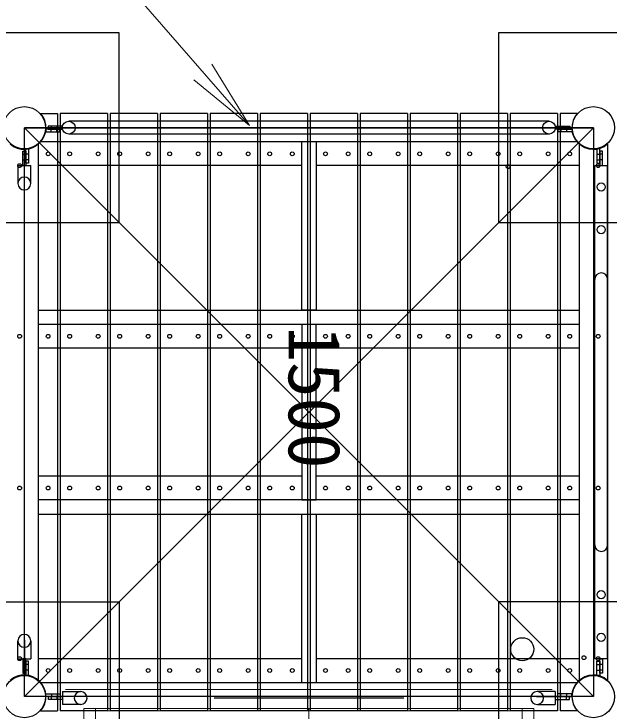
# Model space of a CAD drawing. Units: millimetres at full size, sheet at 1:80; details may follow other scales. Extents: x 1200 to 32400, y 1200 to 22560.
# Drawn here: x 7789 to 9044, y 17965 to 19435 of the extents above; entities that cross this region are included whole.
import ezdxf
from ezdxf.enums import TextEntityAlignment as Align

# ---------------------------------------------------------------- set-up
doc = ezdxf.new("R2010")
doc.units = ezdxf.units.MM
doc.header["$LTSCALE"] = 80
doc.linetypes.add('CHAIN', pattern=[18.5, 12, -1.5, 3.5, -1.5])
for name, color, linetype, lineweight in [('D-BMK', 2, 'CHAIN', 13), ('D-STR', 1, 'Continuous', 13), ('D-STR-HTXT\u3000旗上げ', 7, 'Continuous', 13), ('D-STR-TXT\u3000文字列', 7, 'Continuous', 13), ('D-STR\u3000構造物外形線', 1, 'Continuous', 25)]:
    doc.layers.add(name, color=color, linetype=linetype, lineweight=lineweight)
doc.styles.add('ＭＳ ゴシック', font='')
doc.styles.get('ＭＳ ゴシック').set_extended_font_data('MS Gothic')

# ---------------------------------------------------------------- blocks, each defined once
blk = doc.blocks.new('open_arrow')
at = {"color": 0, "linetype": 'Continuous', "lineweight": -2}
blk.add_lwpolyline([(7.5, 1.25), (0, 0), (7.5, -1.25)], dxfattribs=at)

msp = doc.modelspace()

# ---------------------------------------------------------------- linework, layer by layer
at = {"layer": 'D-BMK'}
for p, q in [((7960.54, 16345.1), (7960.54, 17970.1)), ((8410.54, 17970.1), (8410.54, 16386.45)), ((8860.54, 16345.1), (8860.54, 17970.1))]:
    msp.add_line(p, q, dxfattribs=at)
at = {"layer": 'D-STR'}
for p, q in [((8923.66, 18010.1), (7897.41, 18010.1)), ((8884.84, 16345.1), (8884.84, 17970.1)), ((8923.66, 17965.1), (7897.41, 17965.1))]:
    msp.add_line(p, q, dxfattribs=at)
at = {"layer": 'D-STR', "color": 9}
msp.add_lwpolyline([(8884.84, 17970.1), (7936.24, 17970.1), (7936.24, 17841.02), (8884.84, 17841.02)], close=True, dxfattribs=at)
at = {"layer": 'D-STR-HTXT\u3000旗上げ'}
msp.add_lwpolyline([(8285.56, 19199.54), (7741.75, 19823.48), (7721.75, 19823.48), (6705.47, 19823.48), (6936.53, 19823.48)], dxfattribs=at)
at = {"layer": 'D-STR\u3000構造物外形線'}
for p, q in [((7844.81, 19225.1), (7880.54, 19225.1)), ((7880.54, 19225.1), (7880.54, 17965.1)), ((7886.04, 19225.1), (7886.04, 17965.1)), ((7986.04, 19225.1), (7886.04, 19225.1)), ((7986.04, 19225.1), (7986.04, 17965.1)), ((7991.49, 19225.1), (7991.49, 17965.1)), ((8091.49, 19225.1), (7991.49, 19225.1)), ((8091.49, 19225.1), (8091.49, 17965.1)), ((8096.94, 19225.1), (8096.94, 17965.1)), ((8196.94, 19225.1), (8096.94, 19225.1)), ((8196.94, 19225.1), (8196.94, 17965.1)), ((8202.39, 19225.1), (8202.39, 17965.1)), ((8302.39, 19225.1), (8202.39, 19225.1)), ((8302.39, 19225.1), (8302.39, 17965.1)), ((8307.84, 19225.1), (8307.84, 17965.1)), ((8407.84, 19225.1), (8307.84, 19225.1)), ((8407.84, 19225.1), (8407.84, 17965.1)), ((8413.29, 19225.1), (8413.29, 17965.1)), ((8513.29, 19225.1), (8413.29, 19225.1)), ((8513.29, 19225.1), (8513.29, 17965.1)), ((8518.74, 19225.1), (8518.74, 17965.1)), ((8618.74, 19225.1), (8518.74, 19225.1)), ((8618.74, 19225.1), (8618.74, 17965.1)), ((8624.19, 19225.1), (8624.19, 17965.1)), ((8724.19, 19225.1), (8624.19, 19225.1)), ((8724.19, 19225.1), (8724.19, 17965.1)), ((8729.64, 19225.1), (8729.64, 17965.1)), ((8829.64, 19225.1), (8729.64, 19225.1)), ((8829.64, 19225.1), (8829.64, 17965.1)), ((8835.09, 19225.1), (8835.09, 17965.1)), ((8935.09, 19225.1), (8835.09, 19225.1)), ((8935.09, 19225.1), (8935.09, 17965.1)), ((8976.26, 19225.1), (8940.54, 19225.1)), ((8940.54, 19225.1), (8940.54, 17965.1)), ((8916.94, 19208.7), (7904.14, 19208.7)), ((7810.54, 17995.1), (7810.54, 19195.1)), ((7810.54, 17995.1), (7810.54, 19195.1)), ((7810.54, 19195.1), (9010.54, 19195.1)), ((9010.54, 19195.1), (7810.54, 17995.1)), ((9010.54, 17995.1), (7810.54, 19195.1)), ((9010.54, 19195.1), (7810.54, 19195.1)), ((7866.94, 19186.1), (7866.94, 19192.1)), ((7867.04, 19198.1), (7867.04, 19192.1)), ((7878.94, 19186.1), (7878.94, 19192.1)), ((7879.04, 19198.1), (7879.04, 19192.1)), ((8942.49, 19198.1), (8942.49, 19192.1)), ((8942.59, 19186.1), (8942.59, 19192.1)), ((8954.49, 19198.1), (8954.49, 19192.1)), ((8954.59, 19186.1), (8954.59, 19192.1)), ((9010.54, 19195.1), (9010.54, 17995.1)), ((9010.54, 19195.1), (9010.54, 17995.1)), ((8916.94, 19181.5), (7904.14, 19181.5)), ((7840.54, 18028.04), (7840.54, 19162.17)), ((8977.6, 19165.1), (7843.47, 19165.1)), ((8395.54, 18810.1), (8395.54, 19165.1)), ((8425.54, 19165.1), (8425.54, 18810.1)), ((8980.54, 19162.17), (8980.54, 18028.04)), ((9040.54, 19160.83), (9040.54, 18029.38)), ((7810.54, 19075.1), (7810.54, 19146.05)), ((7807.54, 19139.05), (7813.54, 19139.05)), ((7819.54, 19139.05), (7813.54, 19139.05)), ((9017.94, 19139.05), (9023.94, 19139.05)), ((9029.94, 19139.05), (9023.94, 19139.05)), ((7807.54, 19127.05), (7813.54, 19127.05)), ((7819.54, 19127.05), (7813.54, 19127.05)), ((9017.94, 19127.05), (9023.94, 19127.05)), ((9029.94, 19127.05), (9023.94, 19127.05)), ((7796.94, 19115.55), (7824.14, 19115.55)), ((7796.94, 19115.55), (7796.94, 19077.45)), ((7824.14, 19077.45), (7824.14, 19115.55)), ((8395.54, 19115.1), (7840.54, 19115.1)), ((8980.54, 19115.1), (8425.54, 19115.1)), ((9013.34, 18074.65), (9013.34, 19115.55)), ((9013.34, 19115.55), (9040.54, 19115.55)), ((9040.54, 18074.65), (9040.54, 19115.55)), ((7840.54, 18810.1), (8980.54, 18810.1)), ((8425.54, 18810.1), (8395.54, 18810.1)), ((8980.54, 18780.1), (7840.54, 18780.1)), ((8395.54, 18730.1), (7840.54, 18730.1)), ((8980.54, 18730.1), (8425.54, 18730.1)), ((8395.54, 18460.1), (7840.54, 18460.1)), ((8980.54, 18460.1), (8425.54, 18460.1)), ((8980.54, 18410.1), (7840.54, 18410.1)), ((7840.54, 18380.1), (8980.54, 18380.1)), ((8395.54, 18025.1), (8395.54, 18380.1)), ((8425.54, 18380.1), (8425.54, 18025.1)), ((7796.94, 18074.65), (7796.94, 18112.75)), ((7810.54, 18115.1), (7810.54, 18044.15)), ((7824.14, 18112.75), (7824.14, 18074.65)), ((7796.94, 18074.65), (7824.14, 18074.65)), ((8395.54, 18075.1), (7840.54, 18075.1)), ((8980.54, 18075.1), (8425.54, 18075.1)), ((9040.54, 18074.65), (9013.34, 18074.65)), ((7807.54, 18063.15), (7813.54, 18063.15)), ((7819.54, 18063.15), (7813.54, 18063.15)), ((9017.94, 18063.15), (9023.94, 18063.15)), ((9029.94, 18063.15), (9023.94, 18063.15)), ((7807.54, 18051.15), (7813.54, 18051.15)), ((7819.54, 18051.15), (7813.54, 18051.15)), ((9017.94, 18051.15), (9023.94, 18051.15)), ((9029.94, 18051.15), (9023.94, 18051.15)), ((7843.47, 18025.1), (8977.6, 18025.1)), ((7867.59, 18001.1), (7867.59, 17995.1)), ((7879.59, 18001.1), (7879.59, 17995.1)), ((7891.09, 18005.7), (7891.09, 17978.5)), ((7891.09, 18005.7), (7929.19, 18005.7)), ((8929.99, 18005.7), (8891.89, 18005.7)), ((8929.99, 18005.7), (8929.99, 17978.5)), ((8941.49, 18001.1), (8941.49, 17995.1)), ((8953.49, 18001.1), (8953.49, 17995.1)), ((9010.54, 17995.1), (7810.54, 17995.1)), ((9010.54, 17995.1), (7810.54, 17995.1)), ((7930.54, 17995.1), (7859.59, 17995.1)), ((7867.59, 17989.1), (7867.59, 17995.1)), ((7879.59, 17989.1), (7879.59, 17995.1)), ((8210.54, 17992.3), (8610.54, 17992.3)), ((8890.54, 17995.1), (8961.49, 17995.1)), ((8941.49, 17989.1), (8941.49, 17995.1)), ((8953.49, 17989.1), (8953.49, 17995.1)), ((7929.19, 17978.5), (7891.09, 17978.5)), ((8891.89, 17978.5), (8929.99, 17978.5)), ((7844.81, 17965.1), (7880.54, 17965.1)), ((7986.04, 17965.1), (7886.04, 17965.1)), ((8091.49, 17965.1), (7991.49, 17965.1)), ((8196.94, 17965.1), (8096.94, 17965.1)), ((8302.39, 17965.1), (8202.39, 17965.1)), ((8610.54, 17965.1), (8210.54, 17965.1)), ((8407.84, 17965.1), (8307.84, 17965.1)), ((8513.29, 17965.1), (8413.29, 17965.1)), ((8618.74, 17965.1), (8518.74, 17965.1)), ((8724.19, 17965.1), (8624.19, 17965.1)), ((8829.64, 17965.1), (8729.64, 17965.1)), ((8935.09, 17965.1), (8835.09, 17965.1)), ((8976.26, 17965.1), (8940.54, 17965.1))]:
    msp.add_line(p, q, dxfattribs=at)
for points in [[(7610.54, 18995.1), (8010.54, 18995.1), (8010.54, 19395.1), (7610.54, 19395.1)], [(8810.54, 18995.1), (9210.54, 18995.1), (9210.54, 19395.1), (8810.54, 19395.1)], [(7855.44, 19186.1), (7885.44, 19186.1), (7885.44, 19192.1), (7855.44, 19192.1)], [(7860.54, 19192.1), (7890.54, 19192.1), (7890.54, 19198.1), (7860.54, 19198.1)], [(8960.99, 19192.1), (8930.99, 19192.1), (8930.99, 19198.1), (8960.99, 19198.1)], [(8966.09, 19186.1), (8936.09, 19186.1), (8936.09, 19192.1), (8966.09, 19192.1)], [(7819.54, 19150.55), (7819.54, 19120.55), (7813.54, 19120.55), (7813.54, 19150.55)], [(9017.94, 19150.55), (9017.94, 19120.55), (9023.94, 19120.55), (9023.94, 19150.55)], [(7813.54, 19145.55), (7813.54, 19115.55), (7807.54, 19115.55), (7807.54, 19145.55)], [(9023.94, 19145.55), (9023.94, 19115.55), (9029.94, 19115.55), (9029.94, 19145.55)], [(8425.54, 18410.1), (8425.54, 18780.1), (8395.54, 18780.1), (8395.54, 18410.1)], [(8010.54, 17795.1), (7610.54, 17795.1), (7610.54, 18195.1), (8010.54, 18195.1)], [(8810.54, 17795.1), (9210.54, 17795.1), (9210.54, 18195.1), (8810.54, 18195.1)], [(7813.54, 18044.65), (7813.54, 18074.65), (7807.54, 18074.65), (7807.54, 18044.65)], [(9023.94, 18044.65), (9023.94, 18074.65), (9029.94, 18074.65), (9029.94, 18044.65)], [(7819.54, 18039.65), (7819.54, 18069.65), (7813.54, 18069.65), (7813.54, 18039.65)], [(9017.94, 18039.65), (9017.94, 18069.65), (9023.94, 18069.65), (9023.94, 18039.65)], [(7856.09, 18001.1), (7886.09, 18001.1), (7886.09, 17995.1), (7856.09, 17995.1)], [(8964.99, 18001.1), (8934.99, 18001.1), (8934.99, 17995.1), (8964.99, 17995.1)], [(7861.09, 17995.1), (7891.09, 17995.1), (7891.09, 17989.1), (7861.09, 17989.1)], [(8959.99, 17995.1), (8929.99, 17995.1), (8929.99, 17989.1), (8959.99, 17989.1)]]:
    msp.add_lwpolyline(points, close=True, dxfattribs=at)
for centre, radius in [((7810.54, 19195.1), 44.55), ((9010.54, 19195.1), 44.55), ((7904.14, 19195.1), 13.6), ((8916.94, 19195.1), 13.6), ((7860.54, 19140.1), 4), ((7906.04, 19140.1), 4), ((7966.04, 19140.1), 4), ((8011.49, 19140.1), 4), ((8071.49, 19140.1), 4), ((8116.94, 19140.1), 4), ((8176.94, 19140.1), 4), ((8222.39, 19140.1), 4), ((8282.39, 19140.1), 4), ((8327.84, 19140.1), 4), ((8375.54, 19140.1), 4), ((8445.54, 19140.1), 4), ((8493.29, 19140.1), 4), ((8538.74, 19140.1), 4), ((8598.74, 19140.1), 4), ((8644.19, 19140.1), 4), ((8704.19, 19140.1), 4), ((8749.64, 19140.1), 4), ((8809.64, 19140.1), 4), ((8855.09, 19140.1), 4), ((8915.09, 19140.1), 4), ((8960.54, 19140.1), 4), ((7800.54, 19115.1), 4), ((8830.54, 19113.1), 4), ((9020.54, 19115.1), 4), ((9026.94, 19070.1), 8.6), ((9026.94, 18980.1), 8.6), ((7800.54, 18755.1), 4), ((7860.54, 18755.1), 4), ((7906.04, 18755.1), 4), ((7966.04, 18755.1), 4), ((8011.49, 18755.1), 4), ((8071.49, 18755.1), 4), ((8116.94, 18755.1), 4), ((8176.94, 18755.1), 4), ((8222.39, 18755.1), 4), ((8282.39, 18755.1), 4), ((8327.84, 18755.1), 4), ((8375.54, 18755.1), 4), ((8445.54, 18755.1), 4), ((8493.29, 18755.1), 4), ((8538.74, 18755.1), 4), ((8598.74, 18755.1), 4), ((8644.19, 18755.1), 4), ((8704.19, 18755.1), 4), ((8749.64, 18755.1), 4), ((8809.64, 18755.1), 4), ((8855.09, 18755.1), 4), ((8915.09, 18755.1), 4), ((8960.54, 18755.1), 4), ((9020.54, 18755.1), 4), ((7800.54, 18435.1), 4), ((7860.54, 18435.1), 4), ((7906.04, 18435.1), 4), ((7966.04, 18435.1), 4), ((8011.49, 18435.1), 4), ((8071.49, 18435.1), 4), ((8116.94, 18435.1), 4), ((8176.94, 18435.1), 4), ((8222.39, 18435.1), 4), ((8282.39, 18435.1), 4), ((8327.84, 18435.1), 4), ((8375.54, 18435.1), 4), ((8445.54, 18435.1), 4), ((8493.29, 18435.1), 4), ((8538.74, 18435.1), 4), ((8598.74, 18435.1), 4), ((8644.19, 18435.1), 4), ((8704.19, 18435.1), 4), ((8749.64, 18435.1), 4), ((8809.64, 18435.1), 4), ((8855.09, 18435.1), 4), ((8915.09, 18435.1), 4), ((8960.54, 18435.1), 4), ((9020.54, 18435.1), 4), ((9026.94, 18210.1), 8.6), ((8860.54, 18095.1), 24.3), ((9026.94, 18120.1), 8.6), ((7800.54, 18075.1), 4), ((8990.54, 18077.1), 4), ((9020.54, 18075.1), 4), ((7860.54, 18050.1), 4), ((7906.04, 18050.1), 4), ((7966.04, 18050.1), 4), ((8011.49, 18050.1), 4), ((8071.49, 18050.1), 4), ((8116.94, 18050.1), 4), ((8176.94, 18050.1), 4), ((8176.94, 18050.1), 4), ((8222.39, 18050.1), 4), ((8282.39, 18050.1), 4), ((8327.84, 18050.1), 4), ((8375.54, 18050.1), 4), ((8445.54, 18050.1), 4), ((8493.29, 18050.1), 4), ((8538.74, 18050.1), 4), ((8598.74, 18050.1), 4), ((8644.19, 18050.1), 4), ((8704.19, 18050.1), 4), ((8749.64, 18050.1), 4), ((8809.64, 18050.1), 4), ((8855.09, 18050.1), 4), ((8915.09, 18050.1), 4), ((8960.54, 18050.1), 4), ((7810.54, 17995.1), 44.55), ((9010.54, 17995.1), 44.55)]:
    msp.add_circle(centre, radius, dxfattribs=at)
for centre, radius, start, end in [((7810.54, 19195.1), 45.55, 228.80552, 41.19448), ((9010.54, 19195.1), 45.55, 138.80552, 311.19448), ((7810.54, 19077.45), 13.6, 0, 180), ((7810.54, 19077.45), 13.6, 180, 0), ((9026.94, 18875.1), 13.6, 0, 180), ((9026.94, 18875.1), 13.6, 0, 180), ((9026.94, 18875.1), 13.6, 0, 180), ((9026.94, 18315.1), 13.6, 180, 0), ((7810.54, 18112.75), 13.6, 0, 180), ((7810.54, 18112.75), 13.6, 180, 0), ((7810.54, 17995.1), 45.55, 318.80552, 131.19448), ((9010.54, 17995.1), 45.55, 48.80552, 221.19448), ((7929.19, 17992.1), 13.6, 90, 270), ((7929.19, 17992.1), 13.6, 270, 90), ((8891.89, 17992.1), 13.6, 90, 270), ((8891.89, 17992.1), 13.6, 270, 90)]:
    msp.add_arc(centre, radius, start, end, dxfattribs=at)

# ---------------------------------------------------------------- block references
at = {"layer": 'D-STR-HTXT\u3000旗上げ', "xscale": 20, "yscale": 20, "rotation": 131.1}
msp.add_blockref('open_arrow', (8285.56, 19199.54), dxfattribs=at)

# ---------------------------------------------------------------- texts
at = {"layer": 'D-STR-TXT\u3000文字列', "style": 'ＭＳ ゴシック'}
msp.add_text('1500', height=110, rotation=270, dxfattribs=at).set_placement((8334.79, 18775.68), align=Align.BOTTOM_LEFT)

doc.saveas('drawing.dxf')
